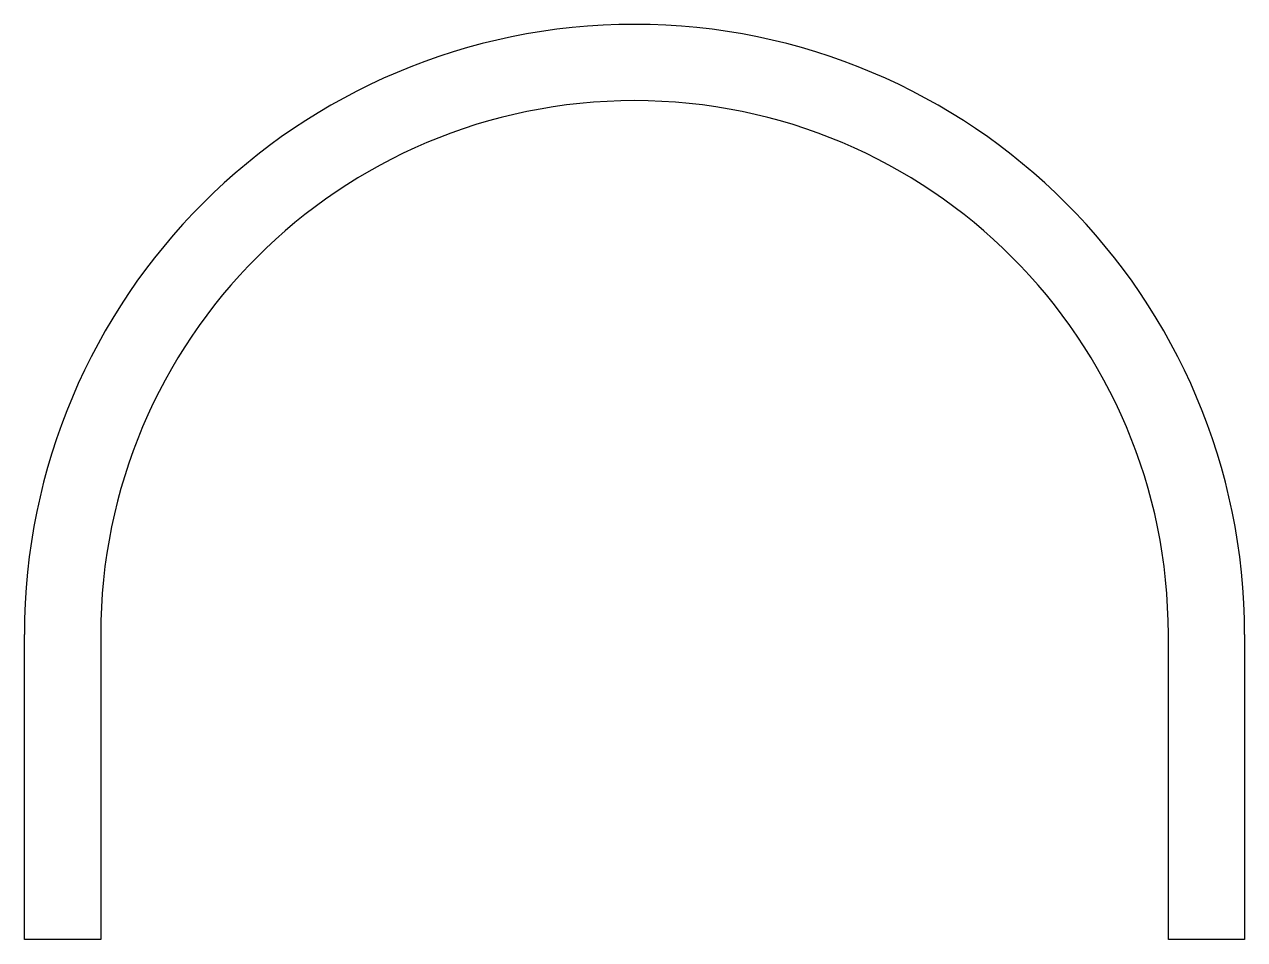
# Model space of a CAD drawing. Extents: x -25.4 to 25.4, y 23.1 to 61.2.
import ezdxf

# ---------------------------------------------------------------- set-up
doc = ezdxf.new("R2010")
doc.units = 0
doc.layers.get('0').update_dxf_attribs({"linetype": 'CONTINUOUS'})

msp = doc.modelspace()

# ---------------------------------------------------------------- linework, layer by layer
for p, q in [((-25.416, 23.076), (-25.416, 35.776)), ((-22.241, 35.776), (-22.241, 23.076)), ((22.209, 23.076), (22.209, 35.776)), ((25.384, 35.776), (25.384, 23.076)), ((-22.241, 23.076), (-25.416, 23.076)), ((25.384, 23.076), (22.209, 23.076))]:
    msp.add_line(p, q)
for radius in [25.4, 22.225]:
    msp.add_arc((-0.016, 35.776), radius, 0, 180)

doc.saveas('drawing.dxf')
